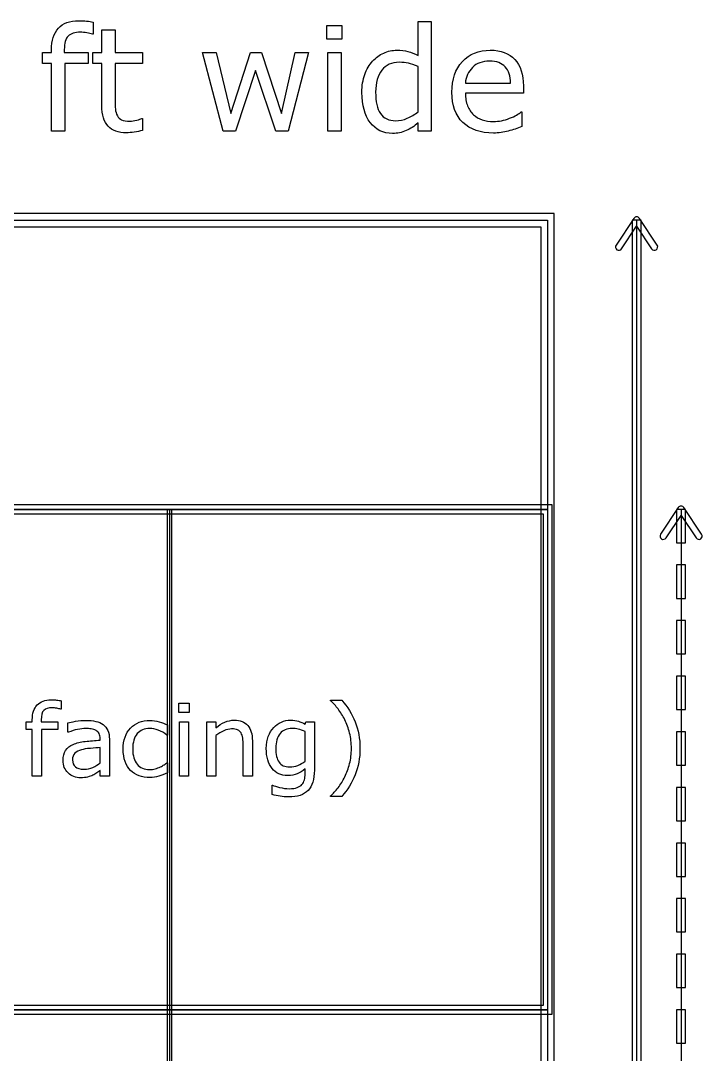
# Model space of a CAD drawing. Extents: x -13 to 750, y 12 to 2314.
# Drawn here: x 220.6 to 281.9, y 2220.9 to 2313.8 of the extents above; entities that cross this region are included whole.
import ezdxf

# ---------------------------------------------------------------- set-up
doc = ezdxf.new("R2010")
doc.units = 0
doc.layers.get('0').update_dxf_attribs({"linetype": 'CONTINUOUS'})

msp = doc.modelspace()

# ---------------------------------------------------------------- linework, layer by layer
at = {"color": 7}
for points in [[(227.13815, 2313.70347), (227.13818, 2312.61168)], [(256.3501, 2310.694687), (256.3501, 2313.766953), (257.54346, 2313.766953), (257.54346, 2303.89)], [(227.13818, 2312.61168), (227.07468, 2312.61168)], [(227.91895, 2306.206893), (227.91895, 2309.9774), (227.11279, 2309.9774), (227.11279, 2310.98033), (227.91895, 2310.98033), (227.91895, 2313.01793), (229.1123, 2313.01793), (229.1123, 2310.980332), (231.5752, 2310.980332), (231.5752, 2309.977402), (229.1123, 2309.977402), (229.1123, 2306.746445)], [(224.54196, 2311.221546), (224.54196, 2310.980335), (226.69382, 2310.980335), (226.69382, 2309.977405), (224.58005, 2309.977405), (224.58005, 2303.89), (223.38669, 2303.89), (223.38669, 2309.977402), (222.58054, 2309.977402), (222.58054, 2310.980332), (223.38669, 2310.980332), (223.38669, 2311.215195)], [(256.3501, 2305.635605), (256.3501, 2309.704453)], [(260.60303, 2308.225449), (264.66553, 2308.225449)], [(265.82717, 2307.958848), (265.82715, 2307.311387)], [(265.82715, 2307.311387), (260.60303, 2307.311387)], [(231.51172, 2305.026231), (231.57522, 2305.026231), (231.5752, 2303.953477)], [(265.62402, 2305.62291), (265.68752, 2305.62291), (265.68752, 2304.321641)], [(257.54346, 2303.89), (256.3501, 2303.89), (256.3501, 2304.632676)], [(275.75, 2296.056016), (274.15039, 2293.655625)], [(276, 2295.89), (276, 1844.89)], [(277.84962, 2293.65563), (276.25, 2296.056016)], [(274.65041, 2293.323589), (276, 2295.348984), (277.34961, 2293.323594)], [(234, 2269.89), (234, 2011.89)], [(279.75, 2270.056016), (278.15039, 2267.655625)], [(280, 2269.89), (280, 2011.89)], [(281.84962, 2267.65563), (280.25, 2270.056016)], [(278.65041, 2267.323589), (280, 2269.348984), (281.34961, 2267.323594)], [(224.26029, 2252.683946), (224.26025, 2251.928086)], [(248.48291, 2252.68394), (248.48291, 2252.72789), (249.48926, 2252.72789)], [(224.26025, 2251.928086), (224.21635, 2251.928086)], [(222.46293, 2250.965687), (222.46293, 2250.798694), (223.95268, 2250.798694), (223.95268, 2250.104358), (222.4893, 2250.104358), (222.4893, 2245.89), (221.66313, 2245.89), (221.66313, 2250.104355), (221.10502, 2250.104355), (221.10502, 2250.798691), (221.66313, 2250.798691), (221.66313, 2250.961289)], [(224.90625, 2249.853873), (224.86235, 2249.853873), (224.86235, 2250.693229)], [(233.81836, 2250.504258), (233.81836, 2249.585801), (233.77436, 2249.585801)], [(238.17329, 2249.555044), (238.17329, 2245.89), (237.34712, 2245.89), (237.34712, 2250.798691), (238.17329, 2250.798691), (238.17329, 2250.25377)], [(246.19779, 2250.587756), (246.25049, 2250.798693), (247.02393, 2250.798693), (247.02393, 2246.448105)], [(227.77588, 2249.133166), (227.77588, 2249.260607)], [(228.59771, 2249.22106), (228.59766, 2245.89)], [(246.19775, 2247.239121), (246.19775, 2249.915391)], [(227.77588, 2247.098496), (227.77588, 2248.465195)], [(241.45166, 2245.89), (240.62549, 2245.89), (240.62549, 2248.684922)], [(241.45161, 2249.076035), (241.45166, 2245.89)], [(228.59766, 2245.89), (227.77588, 2245.89), (227.77588, 2246.412949)], [(233.77436, 2247.107287), (233.81836, 2247.107287), (233.81836, 2246.197617)], [(246.19779, 2246.109728), (246.19779, 2246.55797)], [(243.21826, 2244.242052), (243.21826, 2245.085802), (243.26226, 2245.085802)], [(249.48926, 2244.079453), (248.48291, 2244.079453), (248.48291, 2244.123393)]]:
    msp.add_lwpolyline(points, dxfattribs=at)
for points in [[(249.50732, 2312.167344), (248.16162, 2312.167344), (248.16162, 2313.405137), (249.50732, 2313.405137)], [(246.50488, 2310.980332), (244.65771, 2303.89), (243.55322, 2303.89), (241.73145, 2309.355332), (239.92236, 2303.89), (238.82422, 2303.89), (236.95801, 2310.980332), (238.20215, 2310.980332), (239.50342, 2305.489609), (241.27441, 2310.980332), (242.2583, 2310.980332), (244.07373, 2305.489609), (245.30518, 2310.980332)], [(249.43115, 2303.89), (248.23779, 2303.89), (248.23779, 2310.980332), (249.43115, 2310.980332)], [(256.3501, 2305.635606), (256.3501, 2305.635606)], [(43.400391, 2296.489609), (43.400391, 1844.29039), (268.59961, 1844.29039), (268.59961, 2296.489609)], [(44, 2295.89), (268, 2295.89), (268, 2269.89), (44, 2269.89)], [(275.59961, 2295.89), (275.59961, 1844.89), (276.40039, 1844.89), (276.40039, 2295.89)], [(275.75, 2296.056016), (275.75, 2296.056016)], [(44.599609, 2295.290391), (267.40039, 2295.290391), (267.40039, 1845.48961), (44.599609, 1845.48961)], [(43.599609, 2270.290391), (43.599609, 2224.489609), (268.40039, 2224.489609), (268.40039, 2270.290391)], [(44, 2269.89), (268, 2269.89), (268, 2224.89), (44, 2224.89)], [(233.80078, 2269.89), (233.80078, 2011.89), (234.19922, 2011.89), (234.19922, 2269.89)], [(279.59961, 2269.89), (279.59961, 2266.89), (280.40039, 2266.89), (280.40039, 2269.89)], [(279.75, 2270.056016), (279.75, 2270.056016)], [(44.400391, 2269.489609), (267.59961, 2269.489609), (267.59961, 2225.290391), (44.400391, 2225.290391)], [(279.59961, 2264.89), (279.59961, 2261.89), (280.40039, 2261.89), (280.40039, 2264.89)], [(279.59961, 2259.89), (279.59961, 2256.89), (280.40039, 2256.89), (280.40039, 2259.89)], [(279.59961, 2254.89), (279.59961, 2251.89), (280.40039, 2251.89), (280.40039, 2254.89)], [(235.76514, 2251.620469), (234.8335, 2251.620469), (234.8335, 2252.477402), (235.76514, 2252.477402)], [(235.7124, 2245.89), (234.88623, 2245.89), (234.88623, 2250.798691), (235.7124, 2250.798691)], [(279.59961, 2249.89), (279.59961, 2246.89), (280.40039, 2246.89), (280.40039, 2249.89)], [(251.12842, 2248.403672), (251.12842, 2248.403672)], [(227.77588, 2247.098494), (227.77588, 2247.098494)], [(246.19775, 2247.239123), (246.19775, 2247.239123)], [(279.59961, 2244.89), (279.59961, 2241.89), (280.40039, 2241.89), (280.40039, 2244.89)], [(279.59961, 2239.89), (279.59961, 2236.89), (280.40039, 2236.89), (280.40039, 2239.89)], [(279.59961, 2234.89), (279.59961, 2231.89), (280.40039, 2231.89), (280.40039, 2234.89)], [(279.59961, 2229.89), (279.59961, 2226.89), (280.40039, 2226.89), (280.40039, 2229.89)], [(44, 2224.89), (268, 2224.89), (268, 2198.89), (44, 2198.89)], [(279.59961, 2224.89), (279.59961, 2221.89), (280.40039, 2221.89), (280.40039, 2224.89)]]:
    msp.add_lwpolyline(points, close=True, dxfattribs=at)
for points in [[(224.01511, 2313.15123), (224.43405, 2313.60403), (225.039193, 2313.83043), (225.83054, 2313.83043)], [(225.83054, 2313.83043), (226.09714, 2313.83043), (226.336233, 2313.817733), (226.54782, 2313.79234)], [(226.54782, 2313.79234), (226.76364, 2313.766947), (226.960417, 2313.737323), (227.13815, 2313.70347)], [(223.38669, 2311.215195), (223.38669, 2312.057318), (223.596163, 2312.702663), (224.01511, 2313.15123)], [(224.88474, 2312.446644), (224.65622, 2312.22236), (224.54196, 2311.813994), (224.54196, 2311.221546)], [(226.00192, 2312.789417), (225.48988, 2312.789417), (225.117487, 2312.675159), (224.88474, 2312.446644)], [(226.56052, 2312.725937), (226.348927, 2312.768257), (226.162727, 2312.789417), (226.00192, 2312.789417)], [(227.07468, 2312.61168), (226.943493, 2312.649767), (226.772107, 2312.687852), (226.56052, 2312.725937)], [(252.25586, 2310.186875), (252.54362, 2310.50849), (252.87793, 2310.753932), (253.25879, 2310.923203)], [(253.25879, 2310.923203), (253.643883, 2311.092474), (254.04167, 2311.177109), (254.45215, 2311.177109)], [(254.45215, 2311.177109), (254.824543, 2311.177109), (255.15462, 2311.136907), (255.44238, 2311.056504)], [(255.44238, 2311.056504), (255.73014, 2310.980332), (256.032713, 2310.859726), (256.3501, 2310.694687)], [(260.33645, 2310.155137), (260.97121, 2310.836452), (261.804867, 2311.177109), (262.83742, 2311.177109)], [(262.83742, 2311.177109), (263.7938, 2311.177109), (264.53013, 2310.897812), (265.04641, 2310.339219)], [(251.55762, 2308.987168), (251.73112, 2309.456895), (251.963867, 2309.856797), (252.25586, 2310.186875)], [(254.65527, 2310.085313), (253.98665, 2310.085313), (253.466143, 2309.852566), (253.09375, 2309.387071)], [(255.48682, 2310.002793), (255.232913, 2310.057806), (254.95573, 2310.085313), (254.65527, 2310.085313)], [(256.3501, 2309.704453), (256.028487, 2309.848333), (255.740727, 2309.94778), (255.48682, 2310.002793)], [(259.39064, 2307.393906), (259.39064, 2308.553411), (259.70591, 2309.473822), (260.33645, 2310.155137)], [(261.24414, 2309.628281), (260.867513, 2309.251654), (260.65381, 2308.784043), (260.60303, 2308.225449)], [(262.77393, 2310.193223), (262.13493, 2310.193223), (261.625, 2310.004909), (261.24414, 2309.628281)], [(264.18945, 2309.679062), (263.88053, 2310.021836), (263.40869, 2310.193223), (262.77393, 2310.193223)], [(264.66553, 2308.225449), (264.66153, 2308.851751), (264.502837, 2309.336289), (264.18945, 2309.679062)], [(265.04641, 2310.339219), (265.566917, 2309.780625), (265.82717, 2308.987168), (265.82717, 2307.958848)], [(251.30371, 2307.381211), (251.30371, 2307.982122), (251.388347, 2308.517441), (251.55762, 2308.987168)], [(253.09375, 2309.387071), (252.721357, 2308.921576), (252.53516, 2308.26142), (252.53516, 2307.406603)], [(252.04639, 2304.670762), (251.55127, 2305.322455), (251.30371, 2306.225938), (251.30371, 2307.381211)], [(252.53516, 2307.406603), (252.53516, 2306.56448), (252.67904, 2305.923367), (252.9668, 2305.483263)], [(260.38088, 2304.677109), (259.72072, 2305.316106), (259.39064, 2306.221705), (259.39064, 2307.393906)], [(260.60303, 2307.311387), (260.60303, 2306.875514), (260.66862, 2306.494655), (260.7998, 2306.168809)], [(228.48389, 2304.334334), (228.107263, 2304.723657), (227.91895, 2305.347843), (227.91895, 2306.206893)], [(229.1123, 2306.746445), (229.1123, 2306.37405), (229.120767, 2306.082058), (229.1377, 2305.870469)], [(229.1377, 2305.870469), (229.154633, 2305.663112), (229.213877, 2305.468451), (229.31543, 2305.286484)], [(260.7998, 2306.168809), (260.930987, 2305.847194), (261.11084, 2305.582709), (261.33936, 2305.375352)], [(229.31543, 2305.286484), (229.40853, 2305.117213), (229.535483, 2304.992376), (229.69629, 2304.911973)], [(231.05469, 2304.880235), (231.266277, 2304.939482), (231.41862, 2304.988147), (231.51172, 2305.026231)], [(252.9668, 2305.483263), (253.25456, 2305.04739), (253.715823, 2304.829454), (254.35059, 2304.829454)], [(254.35059, 2304.829454), (254.68913, 2304.829454), (255.031903, 2304.90351), (255.37891, 2305.051622)], [(255.37891, 2305.051622), (255.72591, 2305.203966), (256.04964, 2305.398627), (256.3501, 2305.635606)], [(261.33936, 2305.375352), (261.559407, 2305.172227), (261.81966, 2305.019883), (262.12012, 2304.91832)], [(263.12305, 2304.765977), (263.60547, 2304.765977), (264.090007, 2304.861192), (264.57666, 2305.051621)], [(264.57666, 2305.051621), (265.067547, 2305.246282), (265.416667, 2305.436712), (265.62402, 2305.62291)], [(230.13428, 2303.75035), (229.410647, 2303.75035), (228.860517, 2303.945011), (228.48389, 2304.334334)], [(229.69629, 2304.911973), (229.86133, 2304.835801), (230.111003, 2304.797715), (230.44531, 2304.797715)], [(230.44531, 2304.797715), (230.63997, 2304.797715), (230.843097, 2304.825222), (231.05469, 2304.880235)], [(254.06494, 2303.693223), (253.218587, 2303.693223), (252.545737, 2304.019069), (252.04639, 2304.670762)], [(256.3501, 2304.632676), (256.007327, 2304.336452), (255.64974, 2304.10582), (255.27734, 2303.940781)], [(263.13576, 2303.724961), (261.959327, 2303.724961), (261.041033, 2304.042344), (260.38088, 2304.677109)], [(262.12012, 2304.91832), (262.424807, 2304.816758), (262.759117, 2304.765977), (263.12305, 2304.765977)], [(265.68752, 2304.321641), (265.2855, 2304.15237), (264.875017, 2304.010605), (264.45607, 2303.896348)], [(230.83887, 2303.80748), (230.576497, 2303.769393), (230.341633, 2303.75035), (230.13428, 2303.75035)], [(231.5752, 2303.953477), (231.350913, 2303.89423), (231.10547, 2303.845565), (230.83887, 2303.80748)], [(255.27734, 2303.940781), (254.904947, 2303.775742), (254.500813, 2303.693223), (254.06494, 2303.693223)], [(264.45607, 2303.896348), (264.03713, 2303.78209), (263.597027, 2303.724961), (263.13576, 2303.724961)], [(276, 2296.19016), (275.899454, 2296.19016), (275.805592, 2296.139796), (275.75, 2296.056016)], [(276.25, 2296.056016), (276.194408, 2296.139796), (276.100546, 2296.19016), (276, 2296.19016)], [(274.15039, 2293.655625), (274.106334, 2293.589327), (274.090433, 2293.508238), (274.106188, 2293.430211)], [(274.106188, 2293.430211), (274.121943, 2293.352185), (274.168061, 2293.283619), (274.23439, 2293.239609)], [(274.23439, 2293.239609), (274.300686, 2293.19555), (274.381774, 2293.179645), (274.459801, 2293.195396)], [(274.459801, 2293.195396), (274.537829, 2293.211147), (274.606397, 2293.257262), (274.65041, 2293.323589)], [(277.34961, 2293.323594), (277.393623, 2293.25727), (277.462189, 2293.211157), (277.540214, 2293.195406)], [(277.540214, 2293.195406), (277.618239, 2293.179655), (277.699325, 2293.195558), (277.76562, 2293.239614)], [(277.76562, 2293.239614), (277.831949, 2293.283624), (277.878067, 2293.35219), (277.893822, 2293.430216)], [(277.893822, 2293.430216), (277.909577, 2293.508243), (277.893676, 2293.589332), (277.84962, 2293.65563)], [(280, 2270.19016), (279.899454, 2270.19016), (279.805592, 2270.139796), (279.75, 2270.056016)], [(280.25, 2270.056016), (280.194408, 2270.139796), (280.100546, 2270.19016), (280, 2270.19016)], [(278.15039, 2267.655625), (278.106334, 2267.589327), (278.090433, 2267.508238), (278.106188, 2267.430211)], [(278.106188, 2267.430211), (278.121943, 2267.352185), (278.168061, 2267.283619), (278.23439, 2267.239609)], [(278.23439, 2267.239609), (278.300686, 2267.19555), (278.381774, 2267.179645), (278.459801, 2267.195396)], [(278.459801, 2267.195396), (278.537829, 2267.211147), (278.606397, 2267.257262), (278.65041, 2267.323589)], [(281.34961, 2267.323594), (281.393623, 2267.25727), (281.462189, 2267.211157), (281.540214, 2267.195406)], [(281.540214, 2267.195406), (281.618239, 2267.179655), (281.699325, 2267.195558), (281.76562, 2267.239614)], [(281.76562, 2267.239614), (281.831949, 2267.283624), (281.878067, 2267.35219), (281.893822, 2267.430216)], [(281.893822, 2267.430216), (281.909577, 2267.508243), (281.893676, 2267.589332), (281.84962, 2267.65563)], [(221.66313, 2250.961289), (221.66313, 2251.544297), (221.808147, 2251.991074), (222.09818, 2252.301621)], [(222.09818, 2252.301621), (222.38822, 2252.615098), (222.807167, 2252.771836), (223.35502, 2252.771836)], [(223.47367, 2252.051136), (223.119177, 2252.051136), (222.861367, 2251.972034), (222.70024, 2251.813831)], [(223.35502, 2252.771836), (223.539593, 2252.771836), (223.70512, 2252.763046), (223.8516, 2252.745466)], [(223.86039, 2252.007186), (223.713903, 2252.036486), (223.584997, 2252.051136), (223.47367, 2252.051136)], [(223.8516, 2252.745466), (224.001013, 2252.727886), (224.137243, 2252.707379), (224.26029, 2252.683946)], [(224.21635, 2251.928086), (224.12553, 2251.954453), (224.006877, 2251.980819), (223.86039, 2252.007186)], [(249.15967, 2251.941265), (248.945803, 2252.222515), (248.720217, 2252.470073), (248.48291, 2252.68394)], [(249.48926, 2252.72789), (250.007813, 2252.133163), (250.410643, 2251.484237), (250.69775, 2250.781112)], [(222.70024, 2251.813831), (222.542033, 2251.658558), (222.46293, 2251.375843), (222.46293, 2250.965687)], [(249.76172, 2250.965679), (249.577147, 2251.337749), (249.376463, 2251.662944), (249.15967, 2251.941265)], [(224.86235, 2250.693229), (225.023483, 2250.737176), (225.256397, 2250.785515), (225.56109, 2250.838248)], [(225.73242, 2250.099967), (225.46582, 2250.0443), (225.19043, 2249.962269), (224.90625, 2249.853873)], [(225.56109, 2250.838248), (225.865777, 2250.890981), (226.166067, 2250.917348), (226.46196, 2250.917348)], [(226.45752, 2250.187857), (226.24072, 2250.187857), (225.99902, 2250.15856), (225.73242, 2250.099967)], [(226.97168, 2250.152697), (226.80762, 2250.176137), (226.636233, 2250.187857), (226.45752, 2250.187857)], [(226.46196, 2250.917348), (226.807667, 2250.917348), (227.10796, 2250.888051), (227.36284, 2250.829458)], [(227.39355, 2250.016467), (227.276363, 2250.08385), (227.13574, 2250.12926), (226.97168, 2250.152697)], [(227.36284, 2250.829458), (227.620653, 2250.773791), (227.84331, 2250.677112), (228.03081, 2250.539419)], [(228.03081, 2250.539419), (228.215383, 2250.404654), (228.35601, 2250.230337), (228.45269, 2250.01647)], [(229.83691, 2248.337754), (229.83691, 2249.140488), (230.056637, 2249.770371), (230.49609, 2250.227402)], [(230.49609, 2250.227402), (230.938477, 2250.684433), (231.521487, 2250.912949), (232.24512, 2250.912949)], [(232.20991, 2250.196641), (231.741163, 2250.196641), (231.370557, 2250.038438), (231.09809, 2249.722031)], [(232.99214, 2250.038438), (232.72554, 2250.143907), (232.464797, 2250.196641), (232.20991, 2250.196641)], [(232.24512, 2250.912949), (232.526367, 2250.912949), (232.801757, 2250.873398), (233.07129, 2250.794297)], [(233.07129, 2250.794297), (233.34375, 2250.715196), (233.592773, 2250.618516), (233.81836, 2250.504258)], [(238.17329, 2250.25377), (238.431103, 2250.467637), (238.697703, 2250.634629), (238.97309, 2250.754746)], [(239.58833, 2250.148306), (239.362743, 2250.148306), (239.126903, 2250.092642), (238.88081, 2249.981314)], [(238.97309, 2250.754746), (239.248483, 2250.874863), (239.5312, 2250.934922), (239.82124, 2250.934922)], [(240.12446, 2250.056016), (239.986767, 2250.117543), (239.808057, 2250.148306), (239.58833, 2250.148306)], [(239.82124, 2250.934922), (240.351513, 2250.934922), (240.75581, 2250.775254), (241.03413, 2250.455918)], [(241.03413, 2250.455918), (241.31245, 2250.136582), (241.45161, 2249.676621), (241.45161, 2249.076035)], [(242.87992, 2249.480333), (243.00004, 2249.78795), (243.16264, 2250.053087), (243.36772, 2250.275743)], [(243.36772, 2250.275743), (243.558147, 2250.483751), (243.78959, 2250.644884), (244.06205, 2250.759142)], [(245.02002, 2250.192248), (244.56592, 2250.192248), (244.208497, 2250.039904), (243.94775, 2249.735217)], [(244.06205, 2250.759142), (244.33451, 2250.876329), (244.605507, 2250.934923), (244.87504, 2250.934923)], [(244.87504, 2250.934923), (245.15922, 2250.934923), (245.396523, 2250.905626), (245.58695, 2250.847033)], [(245.58252, 2250.126328), (245.39502, 2250.170275), (245.20752, 2250.192248), (245.02002, 2250.192248)], [(246.19775, 2249.915391), (245.978023, 2250.015), (245.772947, 2250.085313), (245.58252, 2250.126328)], [(245.58695, 2250.847033), (245.78031, 2250.791366), (245.983923, 2250.704941), (246.19779, 2250.587756)], [(250.19238, 2249.774761), (250.083987, 2250.208354), (249.940433, 2250.605327), (249.76172, 2250.965679)], [(250.69775, 2250.781112), (250.984863, 2250.077987), (251.12842, 2249.285507), (251.12842, 2248.403672)], [(227.6748, 2249.726428), (227.610333, 2249.849475), (227.516583, 2249.946154), (227.39355, 2250.016467)], [(227.77588, 2249.260607), (227.77588, 2249.448107), (227.742187, 2249.603381), (227.6748, 2249.726428)], [(228.45269, 2250.01647), (228.54937, 2249.802603), (228.59771, 2249.537466), (228.59771, 2249.22106)], [(231.09809, 2249.722031), (230.828563, 2249.408554), (230.6938, 2248.947129), (230.6938, 2248.337754)], [(233.77436, 2249.585801), (233.522407, 2249.78209), (233.261667, 2249.932969), (232.99214, 2250.038438)], [(238.88081, 2249.981314), (238.634717, 2249.869985), (238.398877, 2249.727895), (238.17329, 2249.555044)], [(240.44087, 2249.783555), (240.367623, 2249.906602), (240.262153, 2249.997422), (240.12446, 2250.056016)], [(240.58589, 2249.317734), (240.559557, 2249.516953), (240.511217, 2249.672227), (240.44087, 2249.783555)], [(240.62549, 2248.684922), (240.62549, 2248.910508), (240.61229, 2249.121445), (240.58589, 2249.317734)], [(242.70414, 2248.390489), (242.70414, 2248.812364), (242.762733, 2249.175646), (242.87992, 2249.480333)], [(243.94775, 2249.735217), (243.68701, 2249.43053), (243.55664, 2248.988147), (243.55664, 2248.408068)], [(250.35498, 2248.403667), (250.35498, 2248.884136), (250.30078, 2249.341167), (250.19238, 2249.774761)], [(224.66455, 2248.214709), (224.825683, 2248.446154), (225.0542, 2248.627795), (225.3501, 2248.759631)], [(225.3501, 2248.759631), (225.648927, 2248.891467), (226.007813, 2248.980822), (226.42676, 2249.027697)], [(226.0752, 2248.271834), (225.837893, 2248.204451), (225.645997, 2248.098983), (225.49951, 2247.955428)], [(226.88379, 2248.399275), (226.543943, 2248.369982), (226.274413, 2248.327501), (226.0752, 2248.271834)], [(226.42676, 2249.027697), (226.845707, 2249.07457), (227.295413, 2249.109727), (227.77588, 2249.133166)], [(227.77588, 2248.465195), (227.523927, 2248.450548), (227.226563, 2248.428575), (226.88379, 2248.399275)], [(230.0127, 2247.208359), (229.895507, 2247.530625), (229.83691, 2247.90709), (229.83691, 2248.337754)], [(230.6938, 2248.337754), (230.6938, 2247.745957), (230.825637, 2247.290391), (231.08931, 2246.971055)], [(243.2183, 2246.597521), (242.875527, 2247.022326), (242.70414, 2247.619982), (242.70414, 2248.390489)], [(243.55664, 2248.408068), (243.55664, 2247.857287), (243.65332, 2247.439807), (243.84668, 2247.155627)], [(250.19238, 2247.028179), (250.30078, 2247.444194), (250.35498, 2247.90269), (250.35498, 2248.403667)], [(251.12842, 2248.403672), (251.12842, 2247.521836), (250.984863, 2246.729355), (250.69775, 2246.02623)], [(224.42725, 2247.31383), (224.42725, 2247.685901), (224.50635, 2247.986194), (224.66455, 2248.214709)], [(224.88867, 2246.193225), (224.581057, 2246.486194), (224.42725, 2246.859729), (224.42725, 2247.31383)], [(225.49951, 2247.955428), (225.35303, 2247.814803), (225.27979, 2247.619978), (225.27979, 2247.370955)], [(225.27979, 2247.370955), (225.27979, 2247.089705), (225.36475, 2246.877303), (225.53467, 2246.733748)], [(225.53467, 2246.733748), (225.70459, 2246.593123), (225.963867, 2246.522811), (226.3125, 2246.522811)], [(226.3125, 2246.522811), (226.60254, 2246.522811), (226.867677, 2246.578475), (227.10791, 2246.689803)], [(227.10791, 2246.689803), (227.348143, 2246.80406), (227.5708, 2246.940291), (227.77588, 2247.098494)], [(227.77588, 2246.412949), (227.70264, 2246.363142), (227.60303, 2246.29283), (227.47705, 2246.202012)], [(230.50928, 2246.408555), (230.295413, 2246.619492), (230.129887, 2246.886094), (230.0127, 2247.208359)], [(231.26953, 2245.933945), (230.97363, 2246.039414), (230.720213, 2246.197617), (230.50928, 2246.408555)], [(231.08931, 2246.971055), (231.35591, 2246.654648), (231.729443, 2246.496445), (232.20991, 2246.496445)], [(232.20991, 2246.496445), (232.376903, 2246.496445), (232.546827, 2246.518418), (232.71968, 2246.562365)], [(232.71968, 2246.562365), (232.892527, 2246.606312), (233.0478, 2246.663441), (233.1855, 2246.733752)], [(233.1855, 2246.733752), (233.305613, 2246.795279), (233.418407, 2246.859732), (233.52388, 2246.927111)], [(233.52388, 2246.927111), (233.629347, 2246.997424), (233.71284, 2247.057482), (233.77436, 2247.107287)], [(244.61576, 2245.964708), (244.029827, 2245.964708), (243.564007, 2246.175646), (243.2183, 2246.597521)], [(243.84668, 2247.155627), (244.04004, 2246.871447), (244.36084, 2246.729357), (244.80908, 2246.729357)], [(244.80908, 2246.729357), (245.049313, 2246.729357), (245.28955, 2246.774767), (245.52979, 2246.865588)], [(246.19779, 2246.55797), (245.94877, 2246.358751), (245.710003, 2246.209337), (245.48149, 2246.109728)], [(245.52979, 2246.865588), (245.77295, 2246.959338), (245.995603, 2247.08385), (246.19775, 2247.239123)], [(247.02393, 2246.448105), (247.02393, 2245.616074), (246.834963, 2245.005235), (246.45703, 2244.615586)], [(249.76172, 2245.841655), (249.94336, 2246.216655), (250.086913, 2246.612163), (250.19238, 2247.028179)], [(226.01367, 2245.753772), (225.57129, 2245.753772), (225.19629, 2245.900256), (224.88867, 2246.193225)], [(226.64209, 2245.824082), (226.463377, 2245.777209), (226.253903, 2245.753772), (226.01367, 2245.753772)], [(227.1167, 2245.991074), (226.979007, 2245.923691), (226.820803, 2245.868027), (226.64209, 2245.824082)], [(227.47705, 2246.202012), (227.354003, 2246.114121), (227.233887, 2246.043809), (227.1167, 2245.991074)], [(232.24512, 2245.780137), (231.890627, 2245.780137), (231.56543, 2245.831406), (231.26953, 2245.933945)], [(233.03174, 2245.89), (232.785647, 2245.816758), (232.52344, 2245.780137), (232.24512, 2245.780137)], [(233.81836, 2246.197617), (233.542967, 2246.065781), (233.28076, 2245.963242), (233.03174, 2245.89)], [(245.48149, 2246.109728), (245.255903, 2246.013048), (244.967327, 2245.964708), (244.61576, 2245.964708)], [(245.91216, 2245.156114), (246.0147, 2245.270372), (246.087943, 2245.408067), (246.13189, 2245.5692)], [(246.13189, 2245.5692), (246.175823, 2245.730333), (246.19779, 2245.910509), (246.19779, 2246.109728)], [(249.15967, 2244.866069), (249.388183, 2245.156108), (249.588867, 2245.481304), (249.76172, 2245.841655)], [(250.69775, 2246.02623), (250.410643, 2245.323105), (250.007813, 2244.67418), (249.48926, 2244.079453)], [(243.26226, 2245.085802), (243.397027, 2245.033069), (243.610893, 2244.968615), (243.90386, 2244.892442)], [(243.90386, 2244.892442), (244.196827, 2244.813341), (244.489793, 2244.77379), (244.78276, 2244.77379)], [(246.45703, 2244.615586), (246.079103, 2244.225937), (245.49756, 2244.031113), (244.7124, 2244.031113)], [(244.78276, 2244.77379), (245.064013, 2244.77379), (245.296927, 2244.807481), (245.4815, 2244.874864)], [(245.4815, 2244.874864), (245.666067, 2244.942247), (245.80962, 2245.035997), (245.91216, 2245.156114)], [(248.48291, 2244.123393), (248.708497, 2244.325542), (248.934083, 2244.5731), (249.15967, 2244.866069)], [(243.94775, 2244.088243), (243.701657, 2244.123403), (243.458493, 2244.174673), (243.21826, 2244.242052)], [(244.7124, 2244.031113), (244.45166, 2244.031113), (244.196777, 2244.050156), (243.94775, 2244.088243)]]:
    msp.add_open_spline(points, degree=3, dxfattribs=at)

doc.saveas('drawing.dxf')
